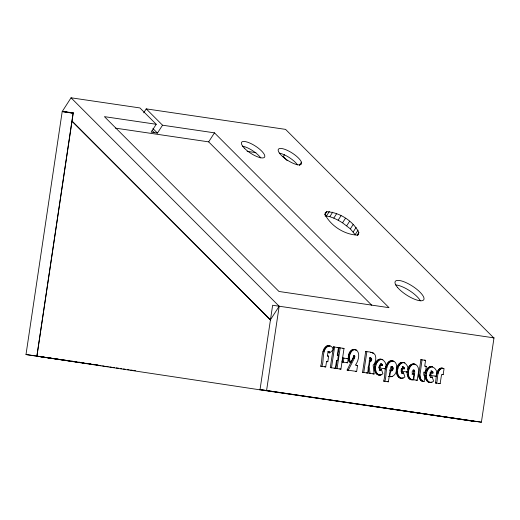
<?xml version="1.0" encoding="UTF-8"?>
<svg xmlns="http://www.w3.org/2000/svg" width="520" height="520" viewBox="0 0 520 520"><rect width="100%" height="100%" fill="white"/><g stroke="black" fill="none" stroke-linecap="round" stroke-linejoin="round"><path stroke-width="0.78" d="M370.819 361.14L369.642 360.965L370.376 360.217L370.565 358.846L369.375 357.825L371.156 358.183L371.741 359.678L370.819 361.14L369.096 360.99M391.989 370.838L390.812 370.663L391.723 369.564L391.963 367.9L390.878 366.392L392.06 366.568L393.146 368.082L392.496 370.416L391.456 370.929L389.487 370.058M353.652 356.818L353.568 355.862L354.744 356.038L354.517 357.955L348.29 370.221L347.113 370.045L353.652 356.818L354.835 356.993M379.294 365.209L380.478 365.385L380.029 368.062L378.846 367.887L378.904 366.672M402.038 371.28L402.487 368.602L401.31 368.426M431.184 372.794L430.736 375.473L429.559 375.291L436.118 376.253C439.797 369.05 429.026 361.978 426.069 370.721C422.604 375.778 427.303 386.243 433.635 381.179L432.192 377L431.015 376.825L430.417 377.384L431.594 377.566L432.192 377M414.615 364.143C411.502 363.876 409.572 367.113 408.831 369.726L407.654 369.544C408.356 365.957 411.925 362.557 415.682 364.435C420.999 367.796 417.378 375.544 417.255 380.289L412.529 379.594L413.706 379.769L414.752 372.762L414.323 370.201L413.147 370.026L413.641 371.495L413.341 374.14M354.744 356.038L354.113 355.635L353.438 355.959L353.204 358.104L350.838 362.596L349.654 362.414C346.873 358.325 348.316 349.85 354.003 349.362C361.491 350.428 358.572 361.147 355.387 365.131L357.552 365.45L356.662 371.443L347.113 370.045M350.838 362.596C348.049 358.501 349.499 350.025 355.179 349.544M418.762 375.018L420.849 359.651L425.575 360.347L424.71 366.145L426.303 366.373L425.412 372.365L423.813 372.132L423.8 374.673L425.003 375.544L424.112 381.511L421.382 380.894L420.381 380.062L419.036 377.384L418.762 375.018L419.939 375.193L420.758 379.041L422.565 381.069M419.939 375.193L422.026 359.827L420.849 359.651M381.485 369.597L380.334 370.299L379.151 370.116L380.309 369.415L381.485 369.597L382.928 373.776C375.856 379.106 371.67 366.938 376.012 362.043C380.101 354.816 388.609 362.674 385.404 368.849L378.846 367.887M379.522 375.089C372.885 372.723 374.913 359.684 381.901 359.333M403.5 372.808L402.903 373.373L401.719 373.197L402.318 372.632L403.5 372.808L404.937 376.987C397.872 382.317 393.685 370.149 398.028 365.261C402.116 358.026 410.625 365.885 407.42 372.067L400.862 371.104M401.531 378.307C394.901 375.941 396.923 362.901 403.916 362.55M430.228 382.493C423.599 380.133 425.62 367.094 432.614 366.737M411.899 374.107L414.005 374.017L413.127 379.886C408.603 380.562 406.49 375.401 407.277 371.657M412.308 379.893C408.05 378.826 407.869 373.204 408.831 369.726M423.462 413.719L474.825 421.466L259.994 389.838L26 354.536L62.199 111.566L67.008 112.262M259.994 389.838L272.63 305.26L494 337.876L481.397 422.201L260.026 389.584L481.397 422.201M266.565 390.572L279.168 306.248L71.052 97.799L62.348 111.326L73.242 112.97L72.04 121.03L270.465 319.767L279.168 306.248M329.966 345.859C321.094 346.899 324.382 361.244 321.874 366.36L320.69 366.184C322.79 359.879 320.489 350.422 326.755 345.995C329.55 344.844 332.872 346.651 333.404 349.661L329.693 352.885L328.517 352.709L327.75 351.39L329.459 351.949L329.693 352.885M320.69 366.184L325.721 366.925L326.534 361.524L327.815 361.712L328.64 356.161L327.464 355.979M330.317 367.588L333.411 346.885L338.442 347.626L337.337 355.03L338.41 355.186L337.591 360.646L336.518 360.49L335.348 368.329L330.317 367.588L331.494 367.77L334.588 347.061L333.411 346.885M337.799 355.661L338.988 347.698L340.165 347.874L337.071 368.582L335.894 368.407L337.084 360.438M335.894 368.407L340.925 369.142L344.019 348.439L342.843 348.263M342.108 361.978L342.713 357.962L348.225 358.774L347.626 362.791L342.108 361.978L343.291 362.161L343.889 358.137L342.713 357.962M365.671 351.598L366.853 351.774L363.753 372.476L362.576 372.3L365.671 351.598C369.473 351.845 375.603 352.034 375.726 357.221C375.986 360.048 375.271 363.123 373.146 365.125L374.088 373.984L368.869 373.217L368.095 367.042M362.576 372.3L367.607 373.041L369.87 357.903L370.552 358M369.974 361.127L369.174 366.45L370.045 373.399L368.869 373.217M392.86 360.965C384.124 362.407 387.16 375.681 384.839 381.277L383.663 381.095C385.781 374.913 383.448 365.671 389.493 361.225C391.879 360.1 395.174 361.166 396.084 363.76C398.469 368.713 395.363 378.755 388.557 376.311L390.669 376.734M383.663 381.095L388.388 381.797L390.526 368.075L390.923 367.172L392.06 366.568M389.734 376.487L390.669 370.24M443.007 368.271C436.371 368.875 438.061 378.937 436.592 383.116L435.416 382.935C436.449 378.872 435.734 365.222 444.067 368.596L443.157 374.666L441.981 374.485M435.416 382.935L440.141 383.63L441.428 375.434L442.091 374.316L443.157 374.666M358.475 234.156L358.832 232.472C353.125 220.955 339.593 212.381 326.8 211.692L325.319 212.641L324.961 214.325C330.668 225.843 344.201 234.416 356.993 235.112L358.475 234.156L357.643 235.443M143.683 112.814L146.224 108.869L285.578 129.383L493.695 337.831M156.234 124.273L151.157 132.165L157.456 133.088L162.532 125.203L214.461 132.847L389.012 307.671L278.974 291.473L104.423 116.649L156.234 124.273L139.932 107.939L71.052 97.799M115.486 128.148L208.656 141.863L214.461 132.847M284.479 154.72L283.238 156.65L287.248 160.673M299.344 165.386L301.418 162.169A13.676 4.296 32.8 0 0 283.887 149.026A13.676 4.296 32.8 0 0 282.464 156.416A13.676 4.296 32.8 0 0 300.963 164.502L301.587 163.566L301.418 162.169M324.727 214.91L326.8 211.692M325.156 216.119L326.411 216.041L329.316 211.536M326.411 216.041L329.784 216.697L332.683 212.186M329.784 216.697L333.781 218.114L336.687 213.609M333.781 218.114L338.137 220.201L341.036 215.69M358.033 230.165L355.128 234.676L350.356 228.872L342.543 222.814L345.449 218.303M346.716 225.771L349.622 221.26M350.356 228.872L353.262 224.367M353.229 231.914L356.135 227.403M357.168 235.047L358.832 232.472M389.487 376.558L392.594 376.415M414.005 374.017L412.581 374.062L412.094 371.943L413.25 370.032L414.323 370.201M378.339 374.913L381.231 374.887M402.903 373.373L401.791 373.197L401.427 372.444L401.375 370.006L402.721 367.146L404.092 367.543L404.293 368.862L401.908 368.511M431.594 377.566L430.482 377.384L430.118 376.636L430.072 374.192L431.418 371.339L432.783 371.735L432.985 373.054L430.007 372.613M328.933 351.566L327.932 352.553L327.36 355.973L328.64 356.161M411.132 379.717L411.944 379.71M400.354 378.125L401.213 378.137M429.052 382.317L431.087 382.506M421.382 380.894L422.935 381.329M68.614 112.495L73.424 113.191M26 354.536L52.462 358.365M54.067 358.599L62.888 359.873M64.493 360.106L70.102 360.919M71.708 361.153L73.314 361.387M74.913 361.615L76.518 361.849M78.923 362.2L80.529 362.427M82.134 362.661L83.74 362.895M89.349 363.707L90.955 363.942M69.771 360.938L36.894 356.174L73.093 113.21L62.199 111.566M71.377 361.173L76.993 361.985M78.591 362.213L80.197 362.447M81.802 362.681L84.208 363.031M85.813 363.259L87.412 363.493M89.017 363.727L90.623 363.954M93.028 364.306L94.634 364.54M96.233 364.767L97.838 365.001M338.988 347.698L344.019 348.439M379.899 365.3L382.278 365.651L382.076 364.332L380.705 363.928L379.659 365.521L379.412 369.232L380.334 370.299M62.348 111.326L63.954 111.559M65.559 111.8L67.171 112.034M68.776 112.275L73.593 112.983M247.097 151.333L255.931 152.633M101.023 365.619L36.894 356.174L72.001 121.284L270.426 320.021M102.628 365.853L104.228 366.093M105.833 366.327L108.238 366.678M109.844 366.918L111.442 367.153M113.048 367.387L114.653 367.627M116.252 367.861L118.658 368.212M120.263 368.453L121.869 368.687M123.468 368.921L125.073 369.161M127.478 369.512L129.077 369.746M130.683 369.987L132.288 370.221M133.887 370.454L135.493 370.695M492.55 337.656L494 337.876M353.08 349.369L354.263 349.544M356.063 349.804L354.003 349.362M424.398 360.172L425.575 360.347M327.75 345.683L328.926 345.859M352.19 349.642L353.366 349.824M355.661 350.142L356.837 350.324M372.847 352.762L370.617 352.32M337.259 347.445L338.442 347.626M326.755 345.995L327.938 346.171M372.554 353.054L373.731 353.236M351.325 350.2L352.508 350.376M325.812 346.613L326.989 346.788M350.493 351.032L351.676 351.208M324.909 347.542L326.086 347.718M349.752 352.066L350.928 352.241M324.11 348.719L325.286 348.894M349.154 353.229L350.337 353.412M323.459 350.077L324.636 350.253M430.397 366.554L431.581 366.737M440.928 368.089L442.104 368.264M401.707 362.369L402.883 362.544M404.885 362.83L402.74 362.369M412.425 363.961L413.601 364.143M413.439 363.961L415.682 364.435M379.691 359.151L380.868 359.326M382.87 359.619L380.725 359.157M390.604 360.822L391.781 360.997M393.854 361.257L391.677 360.789M348.706 354.529L349.888 354.705M440.076 368.335L441.253 368.511M425.126 366.197L426.303 366.373M429.403 366.847L430.586 367.029M369.974 358.007L371.156 358.183M400.712 362.661L401.888 362.837M411.45 364.26L412.626 364.435M328.283 351.767L329.459 351.949M378.697 359.444L379.873 359.625M370.376 358.345L371.553 358.521M389.493 361.225L390.676 361.406M439.283 368.843L440.466 369.018M428.454 367.438L429.631 367.621M322.959 351.618L324.142 351.793M353.678 356.272L354.854 356.447M370.565 358.846L371.748 359.021M399.757 363.253L400.933 363.428M410.507 364.851L411.684 365.027M377.741 360.035L378.924 360.217M348.413 355.959L349.59 356.135M388.44 361.966L389.623 362.141M438.549 369.61L439.731 369.785M370.559 359.502L371.741 359.678M427.538 368.329L428.714 368.511M398.84 364.143L400.023 364.319M409.598 365.742L410.781 365.924M376.831 360.925L378.007 361.107M337.226 355.004L338.41 355.186M370.376 360.217L371.553 360.399M353.334 357.773L354.517 357.955M387.53 362.986L388.707 363.162M437.905 370.591L439.082 370.773M370.071 360.704L371.248 360.887M426.725 369.447L427.901 369.629M348.276 357.819L349.453 358M398.028 365.261L399.21 365.437M408.791 366.86L409.968 367.036M376.012 362.043L377.195 362.226M386.854 364.084L388.037 364.267M437.372 371.768L438.549 371.943M432.055 371.196L430.872 371.02L432.484 371.371M403.357 367.01L402.181 366.828L403.787 367.178M347.048 358.592L348.225 358.774M381.778 363.961L380.594 363.786L381.101 365.476L382.278 365.651M426.069 370.721L427.251 370.897M431.308 371.189L432.783 371.735M397.378 366.535L398.554 366.71M402.61 367.003L404.092 367.543M408.142 368.128L409.318 368.303M375.362 363.318L376.538 363.493M380.894 364.15L382.076 364.332M348.446 359.56L349.622 359.736M431.606 371.56L431.769 372.119L432.952 372.294M386.301 365.365L387.478 365.547M402.909 367.367L403.078 367.926L404.255 368.108M381.062 364.715L382.246 364.891M436.95 373.126L438.132 373.301M391.385 366.626L392.568 366.801M432.985 373.054L431.808 372.879L431.769 372.119M404.293 368.862L403.111 368.687L403.078 367.926M425.581 372.151L426.757 372.326M391.762 367.159L392.945 367.341M396.884 367.959L398.067 368.141M374.875 364.748L376.051 364.923M413.498 370.624L414.674 370.799M424.229 372.19L425.412 372.365M348.907 361.107L350.09 361.29M385.866 366.834L387.043 367.01M391.963 367.9L393.146 368.082M413.641 371.495L414.824 371.676M429.611 374.075L430.788 374.25M400.92 369.882L402.097 370.065M391.944 368.745L393.12 368.921M407.329 371.118L408.506 371.293M425.25 373.731L426.433 373.913M336.414 360.464L337.591 360.646M396.559 369.544L397.735 369.72M374.543 366.327L375.719 366.509M346.444 362.615L347.626 362.791M391.723 369.564L392.899 369.746M434.935 376.077L436.118 376.253M406.244 371.885L407.42 372.067M384.228 368.674L385.404 368.849M391.32 370.234L392.496 370.416M425.1 375.349L426.283 375.525M396.409 371.156L397.585 371.339M407.173 372.749L408.35 372.925M356.375 365.274L357.552 365.45M374.394 367.946L375.57 368.121M423.826 375.369L425.003 375.544M326.632 361.537L327.815 361.712M379.71 369.98L380.887 370.162M425.152 376.851L426.329 377.032M407.219 374.263L408.401 374.446M396.454 372.665L397.637 372.84M374.439 369.447L375.622 369.629M418.834 376.272L420.01 376.447M425.399 378.248L426.575 378.43M396.708 374.062L397.885 374.238M407.466 375.668L408.642 375.843M419.036 377.384L420.212 377.559M374.693 370.844L375.869 371.026M425.848 379.541L427.024 379.717M397.15 375.349L398.333 375.525M407.907 376.948L409.091 377.13M375.141 372.138L376.318 372.313M419.582 378.865L420.758 379.041M426.459 380.64L427.635 380.816M397.761 376.447L398.944 376.63M408.519 378.047L409.695 378.222M375.752 373.237L376.928 373.412M420.381 380.062L421.564 380.237M427.193 381.466L428.376 381.647M398.502 377.279L399.678 377.455M409.26 378.865L410.436 379.048M430.762 382.115L431.945 382.291M438.965 383.454L440.141 383.63M376.487 374.062L377.663 374.244M402.071 377.923L403.247 378.099M416.078 380.113L417.255 380.289M428.058 382.025L429.24 382.207M372.912 373.809L374.088 373.984M410.131 379.425L411.307 379.606M422.519 381.284L424.112 381.511M355.478 371.267L356.662 371.443M366.431 372.866L367.607 373.041M390.462 376.551L391.644 376.727M399.366 377.839L400.543 378.014M334.165 368.154L335.348 368.329M339.749 368.966L340.925 369.142M377.351 374.621L378.528 374.803M379.204 374.926L380.38 375.102M324.545 366.75L325.721 366.925M387.212 381.615L388.388 381.797M360.867 404.274L362.473 404.515M371.3 405.847L372.905 406.088M374.51 406.328L376.116 406.575M378.521 406.939L380.126 407.179M381.732 407.42L383.338 407.661M384.943 407.907L386.549 408.148M388.954 408.512L390.559 408.753M392.165 408.993L393.77 409.24M395.375 409.481L400.991 410.325M402.597 410.566L404.203 410.813M405.808 411.053L411.424 411.899M413.029 412.146L421.856 413.478M431.431 366.561L432.4 366.847M441.831 368.095L442.884 368.42M328.789 345.683L329.882 346.047M338.137 220.201L342.543 222.814M414.505 364.254L415.409 364.8M283.062 156.28L284.784 158.002M208.656 141.863L371.761 305.221M146.224 108.869L162.532 125.203M152.932 128.564L157.456 133.088M152.107 130.37L154.362 132.633M242.541 146.146A13.676 4.296 32.8 0 1 260.767 157.924M395.681 284.921A16.939 5.324 32.8 0 1 420.375 300.775M279.325 153.12A13.676 4.296 32.8 0 1 297.557 164.899M244.212 148.018A13.676 4.296 32.8 0 0 264.18 157.528A13.676 4.296 32.8 0 0 250.913 143.559A13.676 4.296 32.8 0 0 244.212 148.018M397.429 287.3A16.939 5.324 32.8 0 0 422.552 300.599A16.939 5.324 32.8 0 0 408.564 283.868A16.939 5.324 32.8 0 0 397.429 287.3"/></g></svg>
